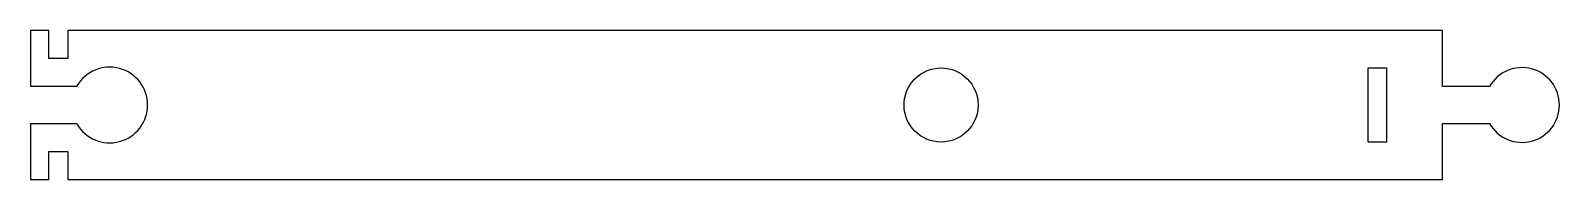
# Model space of a CAD drawing. Header units: millimetres. Extents: x -82 to 82, y -8 to 8.
import ezdxf

# ---------------------------------------------------------------- set-up
doc = ezdxf.new("R2010")
doc.units = ezdxf.units.MM
doc.layers.get('0').update_dxf_attribs({"linetype": 'CONTINUOUS'})

msp = doc.modelspace()

# ---------------------------------------------------------------- linework, layer by layer
for p, q in [((-81.91, 7.98), (-81.91, 2.02)), ((-79.96, 7.98), (-81.91, 7.98)), ((-79.96, 4.98), (-79.96, 7.98)), ((-77.91, 7.98), (-77.91, 4.98)), ((69.38, 7.98), (-77.91, 7.98)), ((69.38, 1.98), (69.38, 7.98)), ((-77.91, 4.98), (-79.96, 4.98)), ((61.43, -3.97), (61.43, 3.97)), ((61.43, 3.97), (63.38, 3.97)), ((63.38, 3.97), (63.38, -3.97)), ((-81.91, 2.02), (-76.95, 2.02)), ((74.42, 1.98), (69.38, 1.98)), ((-81.91, -2.03), (-81.91, -7.98)), ((-76.95, -2.03), (-81.91, -2.03)), ((69.38, -1.98), (74.42, -1.98)), ((69.38, -7.98), (69.38, -1.98)), ((63.38, -3.97), (61.43, -3.97)), ((-79.96, -4.98), (-77.91, -4.98)), ((-79.96, -7.98), (-79.96, -4.98)), ((-77.91, -4.98), (-77.91, -7.98)), ((-81.91, -7.98), (-79.96, -7.98)), ((-77.91, -7.98), (69.38, -7.98))]:
    msp.add_line(p, q)
msp.add_circle((15.65, 0), 3.97)
for centre, radius, start, end in [((-73.43, 0), 4.06, -150.05, 150.05), ((77.9, 0), 4.01, -150.4624, 150.4624)]:
    msp.add_arc(centre, radius, start, end)

doc.saveas('drawing.dxf')
